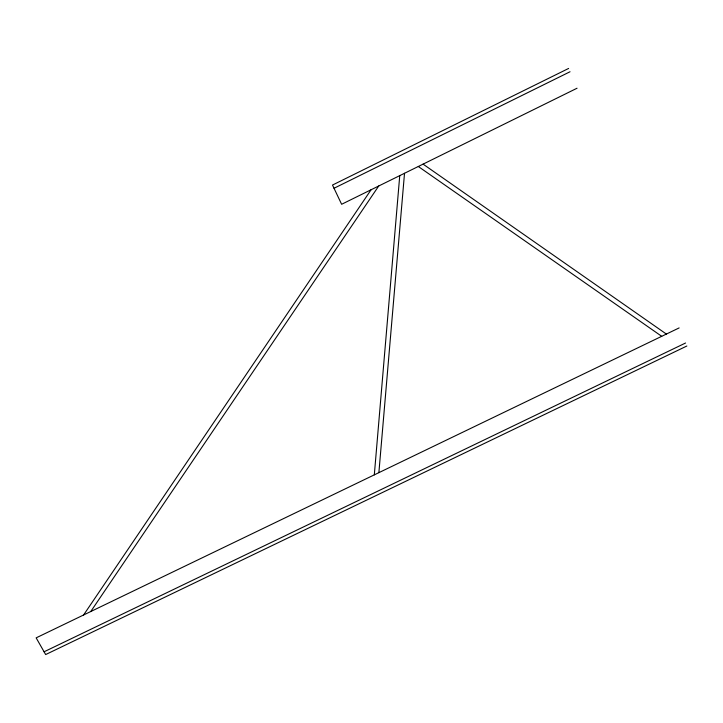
<?xml version="1.0" encoding="UTF-8"?>
<svg xmlns="http://www.w3.org/2000/svg" width="723" height="723" viewBox="0 0 723 723"><rect width="100%" height="100%" fill="white"/><g stroke="black" fill="none" stroke-linecap="round" stroke-linejoin="round"><path stroke-width="1.08" d="M374.315 474.848L399.747 175.635M378.879 472.652L404.519 173.276M83.597 614.984L371.089 189.76M90.737 611.55L378.716 186.001M568.63 68.441L332.499 185.052L341.627 204.284L577.053 88.224M334.026 188.269L570.04 71.749M679.141 327.917L36.15 637.858L45.666 654.559L686.85 346.019M44.085 651.785L685.567 343.009M423.082 164.13L666.38 334.071M418.301 166.489L661.717 336.312"/></g></svg>
